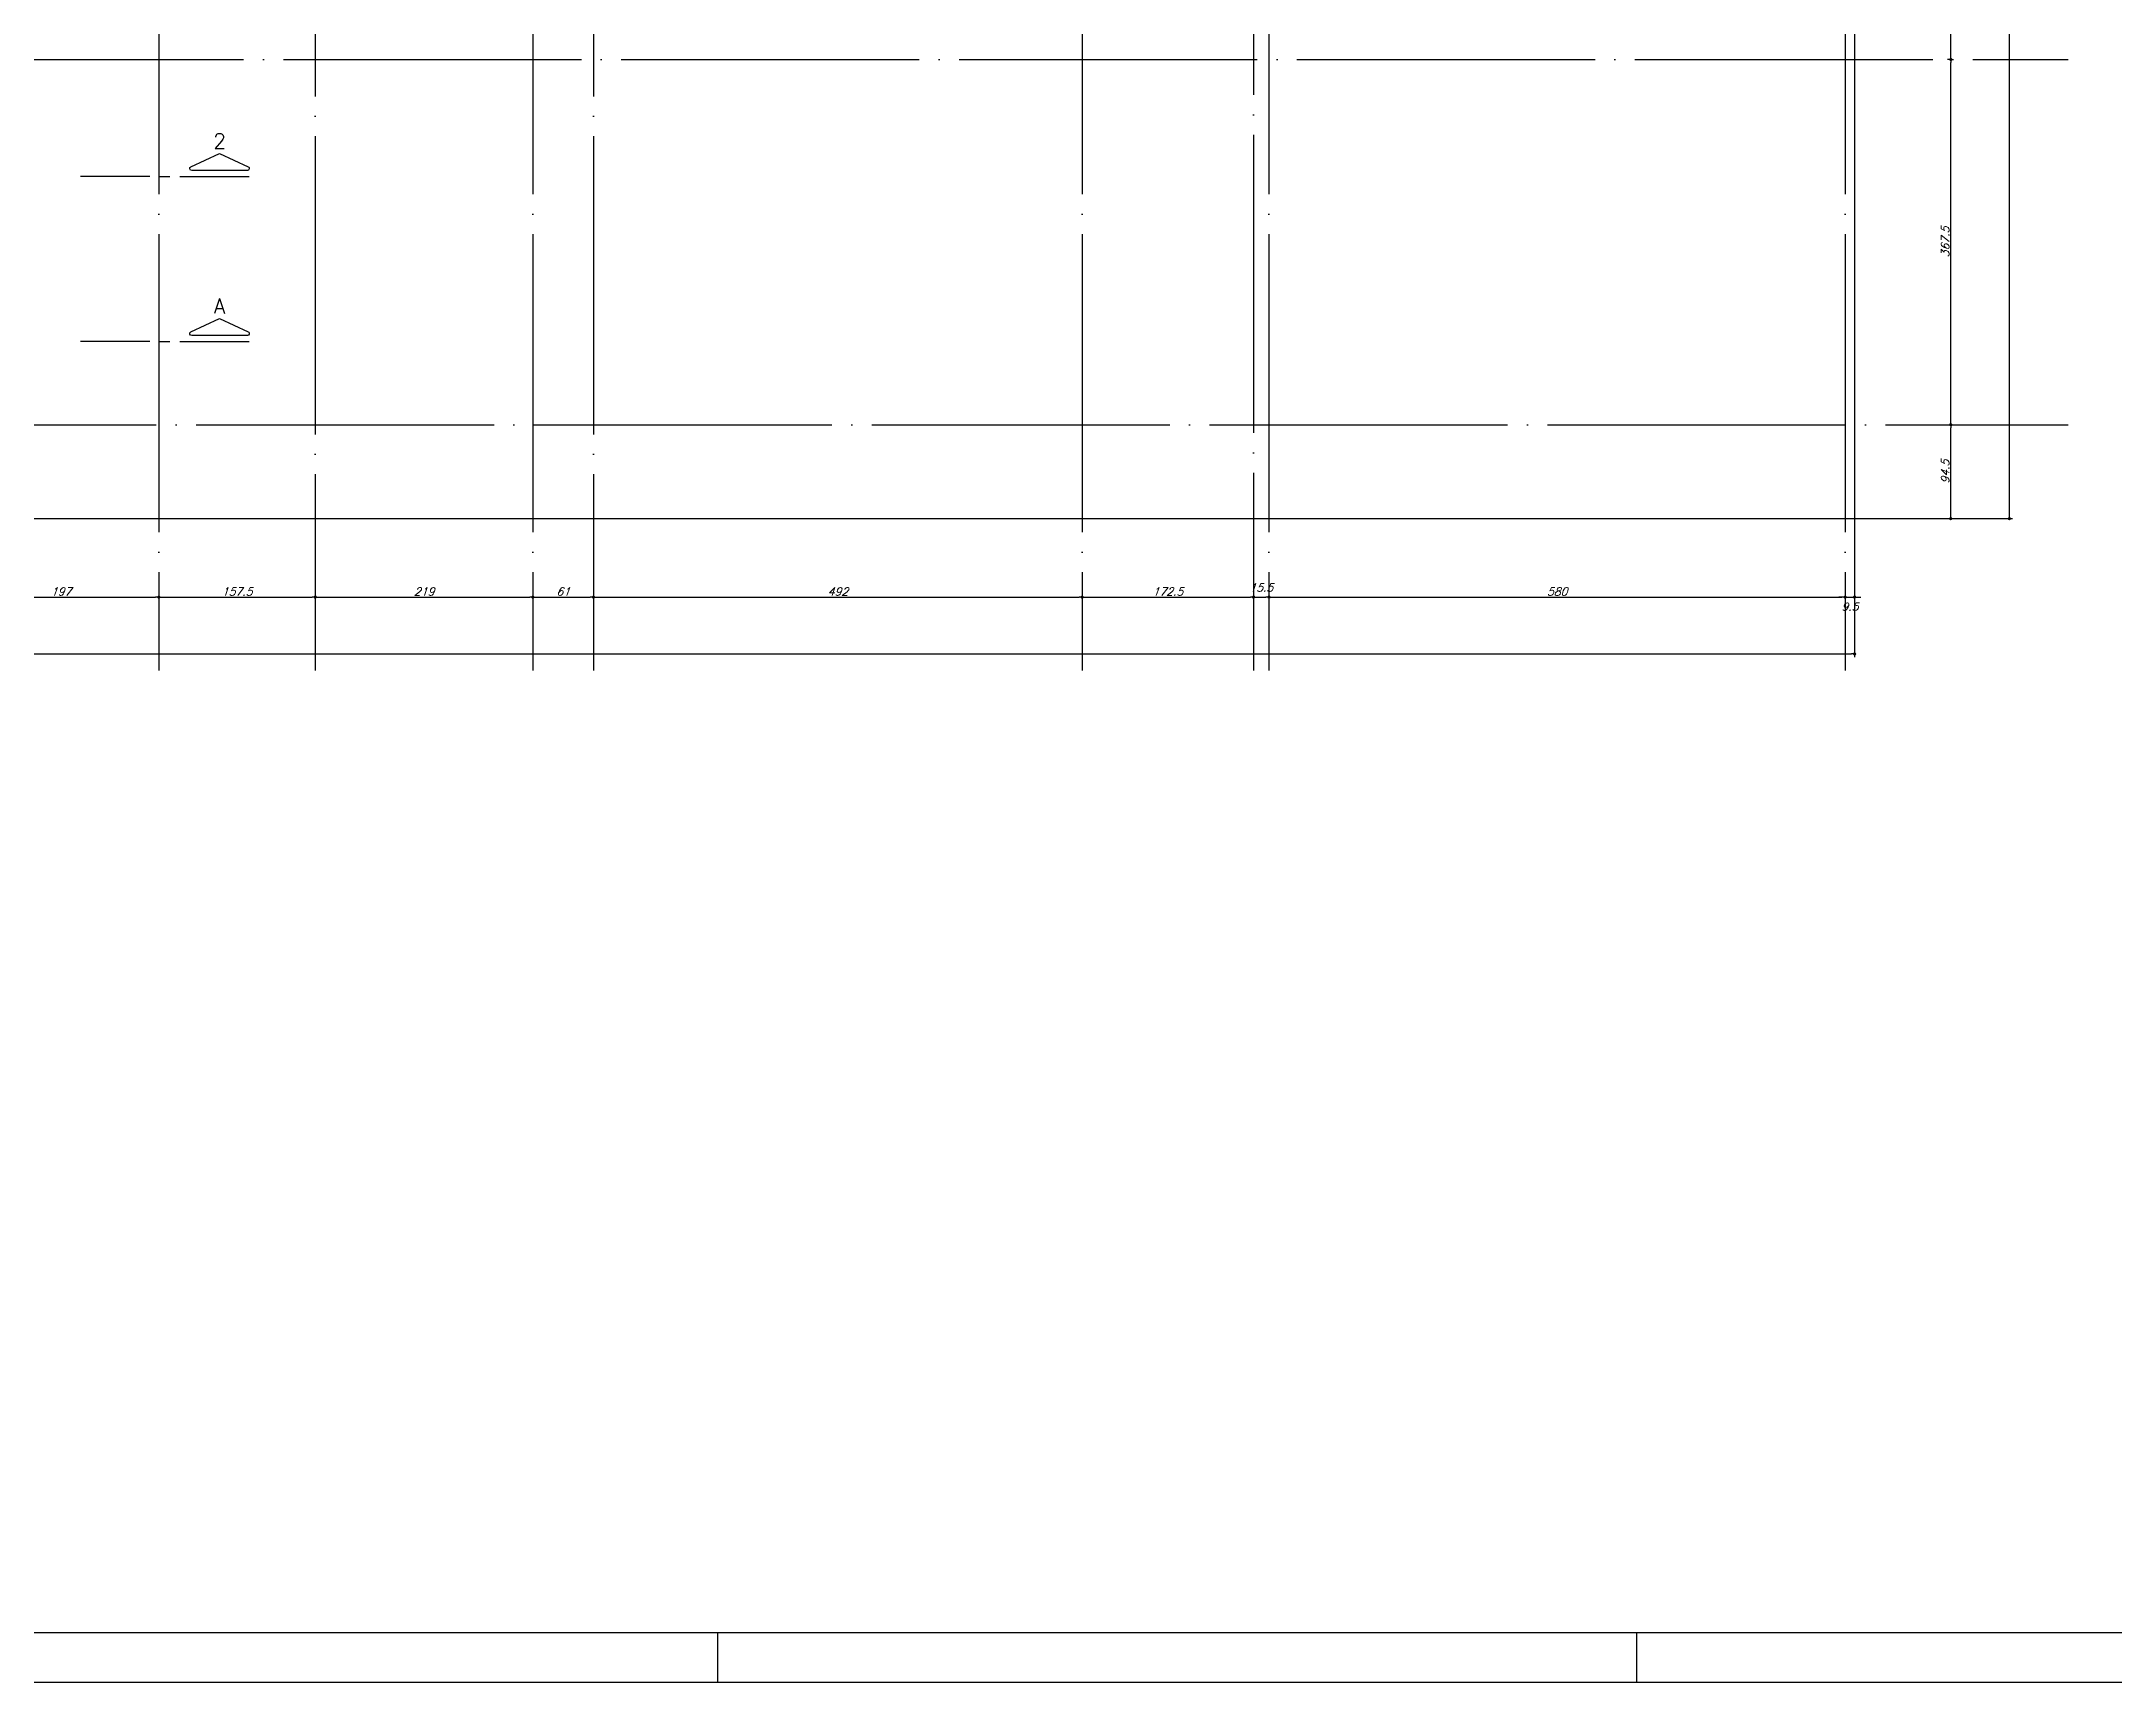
# Model space of a CAD drawing. Header units: millimetres. Extents: x -2404 to 6316, y -1750 to 2455.
# Drawn here: x 1010 to 3097, y -1750 to -99 of the extents above; entities that cross this region are included whole.
import ezdxf
from ezdxf.enums import TextEntityAlignment as Align

# ---------------------------------------------------------------- set-up
doc = ezdxf.new("R2010")
doc.units = ezdxf.units.MM
doc.header["$LTSCALE"] = 50
doc.linetypes.add('EIXO', pattern=[6.8, 6, -0.4, 0, -0.4])
for name, color, linetype in [('F-CORTE-INDICAÇÃO', 4, 'Continuous'), ('F-COTAS', 106, 'Continuous'), ('F-EIXO', 12, 'EIXO'), ('F-MARGEM', 1, 'Continuous'), ('F-TEXTO', 6, 'Continuous')]:
    doc.layers.add(name, color=color, linetype=linetype)
doc.styles.add('CP-TEXT-INCL', font='romans.shx', dxfattribs={"oblique": 20})
doc.styles.add('ROMANS', font='romans.shx')
doc.dimstyles.new('CP-COTAS-50', dxfattribs={"dimscale": 0.64, "dimtxt": 12.5, "dimasz": 5, "dimexe": 5, "dimexo": 5, "dimgap": 2.5, "dimtad": 1, "dimdec": 1, "dimdsep": 46, "dimtxsty": 'CP-TEXT-INCL', "dimblk1": 'DOT', "dimblk2": 'DOT', "dimsah": 1, "dimcen": 9, "dimclrd": 256, "dimclre": 256, "dimclrt": 256, "dimadec": 0, "dimazin": 0, "dimtfac": 1, "dimtdec": 1, "dimtmove": 2, "dimatfit": 3, "dimldrblk": 'DOT', "dimfxl": 0, "dimtolj": 1, "dimarcsym": 0})

# ---------------------------------------------------------------- blocks, each defined once
blk = doc.blocks.new('*U22')
at = {"layer": 'F-EIXO'}
blk.add_line((0, 0), (0, -2479.8), dxfattribs=at)
at = {"layer": 'F-EIXO', "color": 2, "linetype": 'Continuous'}
blk.add_circle((0, 28.2), 28.2, dxfattribs=at)
at = {"layer": 'F-TEXTO', "style": 'ROMANS'}
blk.add_attdef('EIXO', text='', height=17.5, rotation=360, dxfattribs=at).set_placement((0, 28.2), align=Align.MIDDLE_CENTER)
blk = doc.blocks.new('*U21')
at = {"layer": 'F-EIXO'}
blk.add_line((0, 0), (0, -2578.3), dxfattribs=at)
at = {"layer": 'F-EIXO', "color": 2, "linetype": 'Continuous'}
blk.add_circle((0, 28.2), 28.2, dxfattribs=at)
at = {"layer": 'F-TEXTO', "style": 'ROMANS'}
blk.add_attdef('EIXO', text='', height=17.5, rotation=360, dxfattribs=at).set_placement((0, 28.2), align=Align.MIDDLE_CENTER)
blk = doc.blocks.new('*U17')
at = {"layer": 'F-EIXO'}
blk.add_line((0, 0), (4945.5, 0), dxfattribs=at)
at = {"layer": 'F-TEXTO', "style": 'ROMANS'}
blk.add_attdef('EIXO', text='', height=17.5, dxfattribs=at).set_placement((-28.2, 0), align=Align.MIDDLE_CENTER)
blk = doc.blocks.new('*U16')
at = {"layer": 'F-EIXO'}
blk.add_line((0, 0), (4857.5, 0), dxfattribs=at)
at = {"layer": 'F-TEXTO', "style": 'ROMANS'}
blk.add_attdef('EIXO', text='', height=17.5, dxfattribs=at).set_placement((-28.2, 0), align=Align.MIDDLE_CENTER)
blk = doc.blocks.new('*U18')
at = {"layer": 'F-EIXO'}
blk.add_line((0, 0), (0, -2479.8), dxfattribs=at)
at = {"layer": 'F-EIXO', "color": 2, "linetype": 'Continuous'}
blk.add_circle((0, 28.2), 28.2, dxfattribs=at)
at = {"layer": 'F-TEXTO', "style": 'ROMANS'}
blk.add_attdef('EIXO', text='', height=17.5, rotation=360, dxfattribs=at).set_placement((0, 28.2), align=Align.MIDDLE_CENTER)
blk = doc.blocks.new('*U23')
at = {"layer": 'F-EIXO'}
blk.add_line((0, 0), (0, -2579.8), dxfattribs=at)
at = {"layer": 'F-EIXO', "color": 2, "linetype": 'Continuous'}
blk.add_circle((0, 28.2), 28.2, dxfattribs=at)
at = {"layer": 'F-TEXTO', "style": 'ROMANS'}
blk.add_attdef('EIXO', text='', height=17.5, rotation=360, dxfattribs=at).set_placement((0, 28.2), align=Align.MIDDLE_CENTER)
blk = doc.blocks.new('*U8')
at = {"layer": 'F-CORTE-INDICAÇÃO'}
for p, q in [((70, 0), (0, 0)), ((80, 0), (90, 0)), ((100, 0), (170, 0))]:
    blk.add_line(p, q, dxfattribs=at)
blk.add_lwpolyline([(112, 6, -0.802585), (111.2, 9.8), (140, 23.3), (168.8, 9.8, -0.802585), (168, 6)], format="xyb", close=True, dxfattribs=at)
at = {"layer": 'F-CORTE-INDICAÇÃO', "style": 'ROMANS'}
blk.add_attdef('CORTE', text='', height=15, dxfattribs=at).set_placement((140, 35.8), align=Align.MIDDLE_CENTER)
at = {"layer": 'F-CORTE-INDICAÇÃO', "color": 2, "style": 'ROMANS'}
blk.add_attdef('FOLHA', text='', height=12, dxfattribs=at).set_placement((140, -10), align=Align.MIDDLE_CENTER)
blk = doc.blocks.new('_DOT')
at = {"color": 0, "linetype": 'ByBlock'}
blk.add_line((-0.5, 0), (-1, 0), dxfattribs=at)
at = {"color": 0, "linetype": 'ByBlock', "const_width": 0.5}
blk.add_lwpolyline([(-0.25, 0, 1), (0.25, 0, 1)], format="xyb", close=True, dxfattribs=at)
blk = doc.blocks.new('*D138')
at = {"layer": 'DEFPOINTS', "color": 0, "transparency": 16777216}
for p in [(2835, 864.5), (-1650, -579), (2835, -715.2)]:
    blk.add_point(p, dxfattribs=at)
at = {"layer": 'F-COTAS', "lineweight": -2, "transparency": 16777216}
for p, q in [((2835, 861.3), (2835, -718.4)), ((-1650, -582.2), (-1650, -718.4)), ((-1646.8, -715.2), (2831.8, -715.2))]:
    blk.add_line(p, q, dxfattribs=at)
at = {"layer": 'F-COTAS', "lineweight": -2, "transparency": 16777216, "xscale": 3.2, "yscale": 3.2, "zscale": 3.2, "rotation": 180}
blk.add_blockref('_DOT', (-1650, -715.2), dxfattribs=at)
at = {"layer": 'F-COTAS', "lineweight": -2, "transparency": 16777216, "xscale": 3.2, "yscale": 3.2, "zscale": 3.2}
blk.add_blockref('_DOT', (2835, -715.2), dxfattribs=at)
at = {"layer": 'F-COTAS', "transparency": 16777216, "insert": (592.5, -709.6), "char_height": 8, "attachment_point": 5, "style": 'CP-TEXT-INCL'}
blk.add_mtext('\\A1;4485', dxfattribs=at)
blk = doc.blocks.new('*D149')
at = {"layer": 'DEFPOINTS', "color": 0, "transparency": 16777216}
for p in [(931, -658), (1128, -658), (1128, -658)]:
    blk.add_point(p, dxfattribs=at)
at = {"layer": 'F-COTAS', "lineweight": -2, "transparency": 16777216}
blk.add_line((934.2, -658), (1124.8, -658), dxfattribs=at)
at = {"layer": 'F-COTAS', "lineweight": -2, "transparency": 16777216, "xscale": 3.2, "yscale": 3.2, "zscale": 3.2, "rotation": 180}
blk.add_blockref('_DOT', (931, -658), dxfattribs=at)
at = {"layer": 'F-COTAS', "lineweight": -2, "transparency": 16777216, "xscale": 3.2, "yscale": 3.2, "zscale": 3.2}
blk.add_blockref('_DOT', (1128, -658), dxfattribs=at)
at = {"layer": 'F-COTAS', "transparency": 16777216, "insert": (1029.5, -652.4), "char_height": 8, "attachment_point": 5, "style": 'CP-TEXT-INCL'}
blk.add_mtext('\\A1;197', dxfattribs=at)
blk = doc.blocks.new('*D150')
at = {"layer": 'DEFPOINTS', "color": 0, "transparency": 16777216}
for p in [(1128, -658), (1285.5, -658), (1285.5, -658)]:
    blk.add_point(p, dxfattribs=at)
at = {"layer": 'F-COTAS', "lineweight": -2, "transparency": 16777216}
blk.add_line((1131.2, -658), (1282.3, -658), dxfattribs=at)
at = {"layer": 'F-COTAS', "lineweight": -2, "transparency": 16777216, "xscale": 3.2, "yscale": 3.2, "zscale": 3.2, "rotation": 180}
blk.add_blockref('_DOT', (1128, -658), dxfattribs=at)
at = {"layer": 'F-COTAS', "lineweight": -2, "transparency": 16777216, "xscale": 3.2, "yscale": 3.2, "zscale": 3.2}
blk.add_blockref('_DOT', (1285.5, -658), dxfattribs=at)
at = {"layer": 'F-COTAS', "transparency": 16777216, "insert": (1206.7, -652.4), "char_height": 8, "attachment_point": 5, "style": 'CP-TEXT-INCL'}
blk.add_mtext('\\A1;157.5', dxfattribs=at)
blk = doc.blocks.new('*D151')
at = {"layer": 'DEFPOINTS', "color": 0, "transparency": 16777216}
for p in [(1285.5, -658), (1504.5, -658), (1504.5, -658)]:
    blk.add_point(p, dxfattribs=at)
at = {"layer": 'F-COTAS', "lineweight": -2, "transparency": 16777216}
blk.add_line((1288.7, -658), (1501.3, -658), dxfattribs=at)
at = {"layer": 'F-COTAS', "lineweight": -2, "transparency": 16777216, "xscale": 3.2, "yscale": 3.2, "zscale": 3.2, "rotation": 180}
blk.add_blockref('_DOT', (1285.5, -658), dxfattribs=at)
at = {"layer": 'F-COTAS', "lineweight": -2, "transparency": 16777216, "xscale": 3.2, "yscale": 3.2, "zscale": 3.2}
blk.add_blockref('_DOT', (1504.5, -658), dxfattribs=at)
at = {"layer": 'F-COTAS', "transparency": 16777216, "insert": (1395, -652.4), "char_height": 8, "attachment_point": 5, "style": 'CP-TEXT-INCL'}
blk.add_mtext('\\A1;219', dxfattribs=at)
blk = doc.blocks.new('*D152')
at = {"layer": 'DEFPOINTS', "color": 0, "transparency": 16777216}
for p in [(1504.5, -658), (1565.5, -658), (1565.5, -658)]:
    blk.add_point(p, dxfattribs=at)
at = {"layer": 'F-COTAS', "lineweight": -2, "transparency": 16777216}
blk.add_line((1507.7, -658), (1562.3, -658), dxfattribs=at)
at = {"layer": 'F-COTAS', "lineweight": -2, "transparency": 16777216, "xscale": 3.2, "yscale": 3.2, "zscale": 3.2, "rotation": 180}
blk.add_blockref('_DOT', (1504.5, -658), dxfattribs=at)
at = {"layer": 'F-COTAS', "lineweight": -2, "transparency": 16777216, "xscale": 3.2, "yscale": 3.2, "zscale": 3.2}
blk.add_blockref('_DOT', (1565.5, -658), dxfattribs=at)
at = {"layer": 'F-COTAS', "transparency": 16777216, "insert": (1535, -652.4), "char_height": 8, "attachment_point": 5, "style": 'CP-TEXT-INCL'}
blk.add_mtext('\\A1;61', dxfattribs=at)
blk = doc.blocks.new('*D153')
at = {"layer": 'DEFPOINTS', "color": 0, "transparency": 16777216}
for p in [(1565.5, -658), (2057.5, -658), (2057.5, -658)]:
    blk.add_point(p, dxfattribs=at)
at = {"layer": 'F-COTAS', "lineweight": -2, "transparency": 16777216}
blk.add_line((1568.7, -658), (2054.3, -658), dxfattribs=at)
at = {"layer": 'F-COTAS', "lineweight": -2, "transparency": 16777216, "xscale": 3.2, "yscale": 3.2, "zscale": 3.2, "rotation": 180}
blk.add_blockref('_DOT', (1565.5, -658), dxfattribs=at)
at = {"layer": 'F-COTAS', "lineweight": -2, "transparency": 16777216, "xscale": 3.2, "yscale": 3.2, "zscale": 3.2}
blk.add_blockref('_DOT', (2057.5, -658), dxfattribs=at)
at = {"layer": 'F-COTAS', "transparency": 16777216, "insert": (1811.5, -652.4), "char_height": 8, "attachment_point": 5, "style": 'CP-TEXT-INCL'}
blk.add_mtext('\\A1;492', dxfattribs=at)
blk = doc.blocks.new('*D154')
at = {"layer": 'DEFPOINTS', "color": 0, "transparency": 16777216}
for p in [(2057.5, -658), (2230, -658), (2230, -658)]:
    blk.add_point(p, dxfattribs=at)
at = {"layer": 'F-COTAS', "lineweight": -2, "transparency": 16777216}
blk.add_line((2060.7, -658), (2226.8, -658), dxfattribs=at)
at = {"layer": 'F-COTAS', "lineweight": -2, "transparency": 16777216, "xscale": 3.2, "yscale": 3.2, "zscale": 3.2, "rotation": 180}
blk.add_blockref('_DOT', (2057.5, -658), dxfattribs=at)
at = {"layer": 'F-COTAS', "lineweight": -2, "transparency": 16777216, "xscale": 3.2, "yscale": 3.2, "zscale": 3.2}
blk.add_blockref('_DOT', (2230, -658), dxfattribs=at)
at = {"layer": 'F-COTAS', "transparency": 16777216, "insert": (2143.7, -652.4), "char_height": 8, "attachment_point": 5, "style": 'CP-TEXT-INCL'}
blk.add_mtext('\\A1;172.5', dxfattribs=at)
blk = doc.blocks.new('*D155')
at = {"layer": 'DEFPOINTS', "color": 0, "transparency": 16777216}
for p in [(2230, -658), (2245.5, -658), (2245.5, -658)]:
    blk.add_point(p, dxfattribs=at)
at = {"layer": 'F-COTAS', "lineweight": -2, "transparency": 16777216}
blk.add_line((2233.2, -658), (2242.3, -658), dxfattribs=at)
at = {"layer": 'F-COTAS', "lineweight": -2, "transparency": 16777216, "xscale": 3.2, "yscale": 3.2, "zscale": 3.2, "rotation": 180}
blk.add_blockref('_DOT', (2230, -658), dxfattribs=at)
at = {"layer": 'F-COTAS', "lineweight": -2, "transparency": 16777216, "xscale": 3.2, "yscale": 3.2, "zscale": 3.2}
blk.add_blockref('_DOT', (2245.5, -658), dxfattribs=at)
at = {"layer": 'F-COTAS', "transparency": 16777216, "insert": (2237.7, -648.4), "char_height": 8, "attachment_point": 5, "style": 'CP-TEXT-INCL'}
blk.add_mtext('\\A1;15.5', dxfattribs=at)
blk = doc.blocks.new('*D156')
at = {"layer": 'DEFPOINTS', "color": 0, "transparency": 16777216}
for p in [(2245.5, -658), (2825.5, -658), (2825.5, -658)]:
    blk.add_point(p, dxfattribs=at)
at = {"layer": 'F-COTAS', "lineweight": -2, "transparency": 16777216}
blk.add_line((2248.7, -658), (2822.3, -658), dxfattribs=at)
at = {"layer": 'F-COTAS', "lineweight": -2, "transparency": 16777216, "xscale": 3.2, "yscale": 3.2, "zscale": 3.2, "rotation": 180}
blk.add_blockref('_DOT', (2245.5, -658), dxfattribs=at)
at = {"layer": 'F-COTAS', "lineweight": -2, "transparency": 16777216, "xscale": 3.2, "yscale": 3.2, "zscale": 3.2}
blk.add_blockref('_DOT', (2825.5, -658), dxfattribs=at)
at = {"layer": 'F-COTAS', "transparency": 16777216, "insert": (2535.5, -652.4), "char_height": 8, "attachment_point": 5, "style": 'CP-TEXT-INCL'}
blk.add_mtext('\\A1;580', dxfattribs=at)
blk = doc.blocks.new('*D157')
at = {"layer": 'DEFPOINTS', "color": 0, "transparency": 16777216}
for p in [(2825.5, -658), (2835, -658), (2835, -658)]:
    blk.add_point(p, dxfattribs=at)
at = {"layer": 'F-COTAS', "lineweight": -2, "transparency": 16777216}
for p, q in [((2822.3, -658), (2819.1, -658)), ((2825.5, -658), (2835, -658)), ((2838.2, -658), (2841.4, -658))]:
    blk.add_line(p, q, dxfattribs=at)
at = {"layer": 'F-COTAS', "lineweight": -2, "transparency": 16777216, "xscale": 3.2, "yscale": 3.2, "zscale": 3.2}
blk.add_blockref('_DOT', (2825.5, -658), dxfattribs=at)
at = {"layer": 'F-COTAS', "lineweight": -2, "transparency": 16777216, "xscale": 3.2, "yscale": 3.2, "zscale": 3.2, "rotation": 180}
blk.add_blockref('_DOT', (2835, -658), dxfattribs=at)
at = {"layer": 'F-COTAS', "transparency": 16777216, "insert": (2830.2, -667.6), "char_height": 8, "attachment_point": 5, "style": 'CP-TEXT-INCL'}
blk.add_mtext('\\A1;9.5', dxfattribs=at)
blk = doc.blocks.new('*D166')
at = {"layer": 'DEFPOINTS', "color": 0, "transparency": 16777216}
for p in [(2796, 1664.5), (2990.8, 1664.5), (893.5, -579)]:
    blk.add_point(p, dxfattribs=at)
at = {"layer": 'F-COTAS', "lineweight": -2, "transparency": 16777216}
for p, q in [((2799.2, 1664.5), (2994, 1664.5)), ((2990.8, -575.8), (2990.8, 1661.3)), ((896.7, -579), (2994, -579))]:
    blk.add_line(p, q, dxfattribs=at)
at = {"layer": 'F-COTAS', "lineweight": -2, "transparency": 16777216, "xscale": 3.2, "yscale": 3.2, "zscale": 3.2}
for p, rotation in [((2990.8, 1664.5), 90), ((2990.8, -579), 270)]:
    blk.add_blockref('_DOT', p, dxfattribs=dict(at, rotation=rotation))
at = {"layer": 'F-COTAS', "transparency": 16777216, "insert": (2985.2, 542.7), "char_height": 8, "attachment_point": 5, "rotation": 90, "style": 'CP-TEXT-INCL'}
blk.add_mtext('\\A1;2243.5', dxfattribs=at)
blk = doc.blocks.new('*D167')
at = {"layer": 'DEFPOINTS', "color": 0, "transparency": 16777216}
for p in [(2916.7, -484.5), (2931.8, -484.5), (2916.7, -579)]:
    blk.add_point(p, dxfattribs=at)
at = {"layer": 'F-COTAS', "lineweight": -2, "transparency": 16777216}
for p, q in [((2919.9, -484.5), (2935, -484.5)), ((2931.8, -575.8), (2931.8, -487.7)), ((2919.9, -579), (2935, -579))]:
    blk.add_line(p, q, dxfattribs=at)
at = {"layer": 'F-COTAS', "lineweight": -2, "transparency": 16777216, "xscale": 3.2, "yscale": 3.2, "zscale": 3.2}
for p, rotation in [((2931.8, -484.5), 90), ((2931.8, -579), 270)]:
    blk.add_blockref('_DOT', p, dxfattribs=dict(at, rotation=rotation))
at = {"layer": 'F-COTAS', "transparency": 16777216, "insert": (2926.2, -531.8), "char_height": 8, "attachment_point": 5, "rotation": 90, "style": 'CP-TEXT-INCL'}
blk.add_mtext('\\A1;94.5', dxfattribs=at)
blk = doc.blocks.new('*D168')
at = {"layer": 'DEFPOINTS', "color": 0, "transparency": 16777216}
for p in [(2931.8, -117), (2935.8, -117), (2916.7, -484.5)]:
    blk.add_point(p, dxfattribs=at)
at = {"layer": 'F-COTAS', "lineweight": -2, "transparency": 16777216}
for p, q in [((2932.6, -117), (2928.6, -117)), ((2931.8, -481.3), (2931.8, -120.2)), ((2919.9, -484.5), (2935, -484.5))]:
    blk.add_line(p, q, dxfattribs=at)
at = {"layer": 'F-COTAS', "lineweight": -2, "transparency": 16777216, "xscale": 3.2, "yscale": 3.2, "zscale": 3.2}
for p, rotation in [((2931.8, -117), 90), ((2931.8, -484.5), 270)]:
    blk.add_blockref('_DOT', p, dxfattribs=dict(at, rotation=rotation))
at = {"layer": 'F-COTAS', "transparency": 16777216, "insert": (2926.2, -300.7), "char_height": 8, "attachment_point": 5, "rotation": 90, "style": 'CP-TEXT-INCL'}
blk.add_mtext('\\A1;367.5', dxfattribs=at)
blk = doc.blocks.new('*D169')
at = {"layer": 'DEFPOINTS', "color": 0, "transparency": 16777216}
for p in [(2931.8, -15), (2931.8, -15), (2935.8, -117)]:
    blk.add_point(p, dxfattribs=at)
at = {"layer": 'F-COTAS', "lineweight": -2, "transparency": 16777216}
for p, q in [((2931.8, -113.8), (2931.8, -18.2)), ((2932.6, -117), (2928.6, -117))]:
    blk.add_line(p, q, dxfattribs=at)
at = {"layer": 'F-COTAS', "lineweight": -2, "transparency": 16777216, "xscale": 3.2, "yscale": 3.2, "zscale": 3.2}
for p, rotation in [((2931.8, -15), 90), ((2931.8, -117), 270)]:
    blk.add_blockref('_DOT', p, dxfattribs=dict(at, rotation=rotation))
at = {"layer": 'F-COTAS', "transparency": 16777216, "insert": (2926.2, -66), "char_height": 8, "attachment_point": 5, "rotation": 90, "style": 'CP-TEXT-INCL'}
blk.add_mtext('\\A1;102', dxfattribs=at)
blk = doc.blocks.new('A0-3L')
at = {"layer": 'F-MARGEM', "color": 2}
for p, q in [((81.9, 1), (81.9, 0)), ((100.4, 1), (100.4, 0))]:
    blk.add_line(p, q, dxfattribs=at)
blk.add_lwpolyline([(0, 0), (0, 84.1), (174.4, 84.1), (174.4, 0)], close=True, dxfattribs=at)
at = {"layer": 'F-MARGEM', "color": 7}
blk.add_lwpolyline([(2.5, 83.1), (173.4, 83.1), (173.4, 1), (2.5, 1)], close=True, dxfattribs=at)

msp = doc.modelspace()

# ---------------------------------------------------------------- block references
at = {"layer": 'F-CORTE-INDICAÇÃO', "linetype": 'Continuous'}
ref = msp.add_blockref('*U8', (1049.108, -234.761), dxfattribs=at)
ref.add_attrib('CORTE', '2', dxfattribs={"height": 15, "style": 'ROMANS'}).set_placement((1189.108, -198.998), align=Align.MIDDLE_CENTER)
ref = msp.add_blockref('*U8', (1049.108, -400.831), dxfattribs=at)
ref.add_attrib('CORTE', 'A', dxfattribs={"height": 15, "style": 'ROMANS'}).set_placement((1189.108, -365.067), align=Align.MIDDLE_CENTER)
at = {"layer": 'F-EIXO', "linetype": 'Continuous'}
for name, p, values in [('*U21', (1285.5, 1846.305), {'EIXO': '6'}), ('*U21', (1565.5, 1846.305), {'EIXO': 'Y2'}), ('*U23', (2230, 1847.82), {'EIXO': '7'}), ('*U18', (1128, 1747.82), {'EIXO': 'T4'}), ('*U22', (1504.5, 1747.82), {'EIXO': 'T5'}), ('*U22', (2057.5, 1747.82), {'EIXO': 'T6'}), ('*U22', (2245.5, 1747.82), {'EIXO': "T6'"}), ('*U22', (2825.5, 1747.82), {'EIXO': 'T7'})]:
    msp.add_blockref(name, p, dxfattribs=at).add_auto_attribs(values)
for name, p in [('*U16', (-1807.517, -117)), ('*U17', (-1895.471, -484.5))]:
    msp.add_blockref(name, p, dxfattribs=at)
at = {"layer": 'F-MARGEM', "xscale": 50, "yscale": 50, "zscale": 50}
msp.add_blockref('A0-3L', (-2404.482, -1750.135), dxfattribs=at)

# ---------------------------------------------------------------- dimensions: what is measured, and where the dimension line sits
at = {"layer": 'F-COTAS'}
for base, p1, p2, picture, middle in [((2990.807, 1664.5), (893.5, -579), (2796, 1664.5), '*D166', (2985.207, 542.75)), ((2931.777, -15), (2935.777, -117), (2931.777, -15), '*D169', (2926.177, -66)), ((2931.777, -117), (2916.703, -484.5), (2935.777, -117), '*D168', (2926.177, -300.75)), ((2931.777, -484.5), (2916.703, -579), (2916.703, -484.5), '*D167', (2926.177, -531.75))]:
    dim = msp.add_linear_dim(base=base, p1=p1, p2=p2, angle=90, dimstyle='CP-COTAS-50', dxfattribs=at)
    dim.commit()
    dim.dimension.update_dxf_attribs({"geometry": picture, "text_midpoint": middle})
for base, p1, p2, picture, middle in [((2835, -715.164), (-1650, -579), (2835, 864.5), '*D138', (592.5, -709.564)), ((2245.5, -657.971), (2230, -657.971), (2245.5, -657.971), '*D155', (2237.75, -648.371)), ((1128, -657.971), (931, -657.971), (1128, -657.971), '*D149', (1029.5, -652.371)), ((1285.5, -657.971), (1128, -657.971), (1285.5, -657.971), '*D150', (1206.75, -652.371)), ((1504.5, -657.971), (1285.5, -657.971), (1504.5, -657.971), '*D151', (1395, -652.371)), ((1565.5, -657.971), (1504.5, -657.971), (1565.5, -657.971), '*D152', (1535, -652.371)), ((2057.5, -657.971), (1565.5, -657.971), (2057.5, -657.971), '*D153', (1811.5, -652.371)), ((2230, -657.971), (2057.5, -657.971), (2230, -657.971), '*D154', (2143.75, -652.371)), ((2825.5, -657.971), (2245.5, -657.971), (2825.5, -657.971), '*D156', (2535.5, -652.371)), ((2835, -657.971), (2825.5, -657.971), (2835, -657.971), '*D157', (2830.25, -667.571))]:
    dim = msp.add_linear_dim(base=base, p1=p1, p2=p2, dimstyle='CP-COTAS-50', dxfattribs=at)
    dim.commit()
    dim.dimension.update_dxf_attribs({"geometry": picture, "text_midpoint": middle})

doc.saveas('drawing.dxf')
